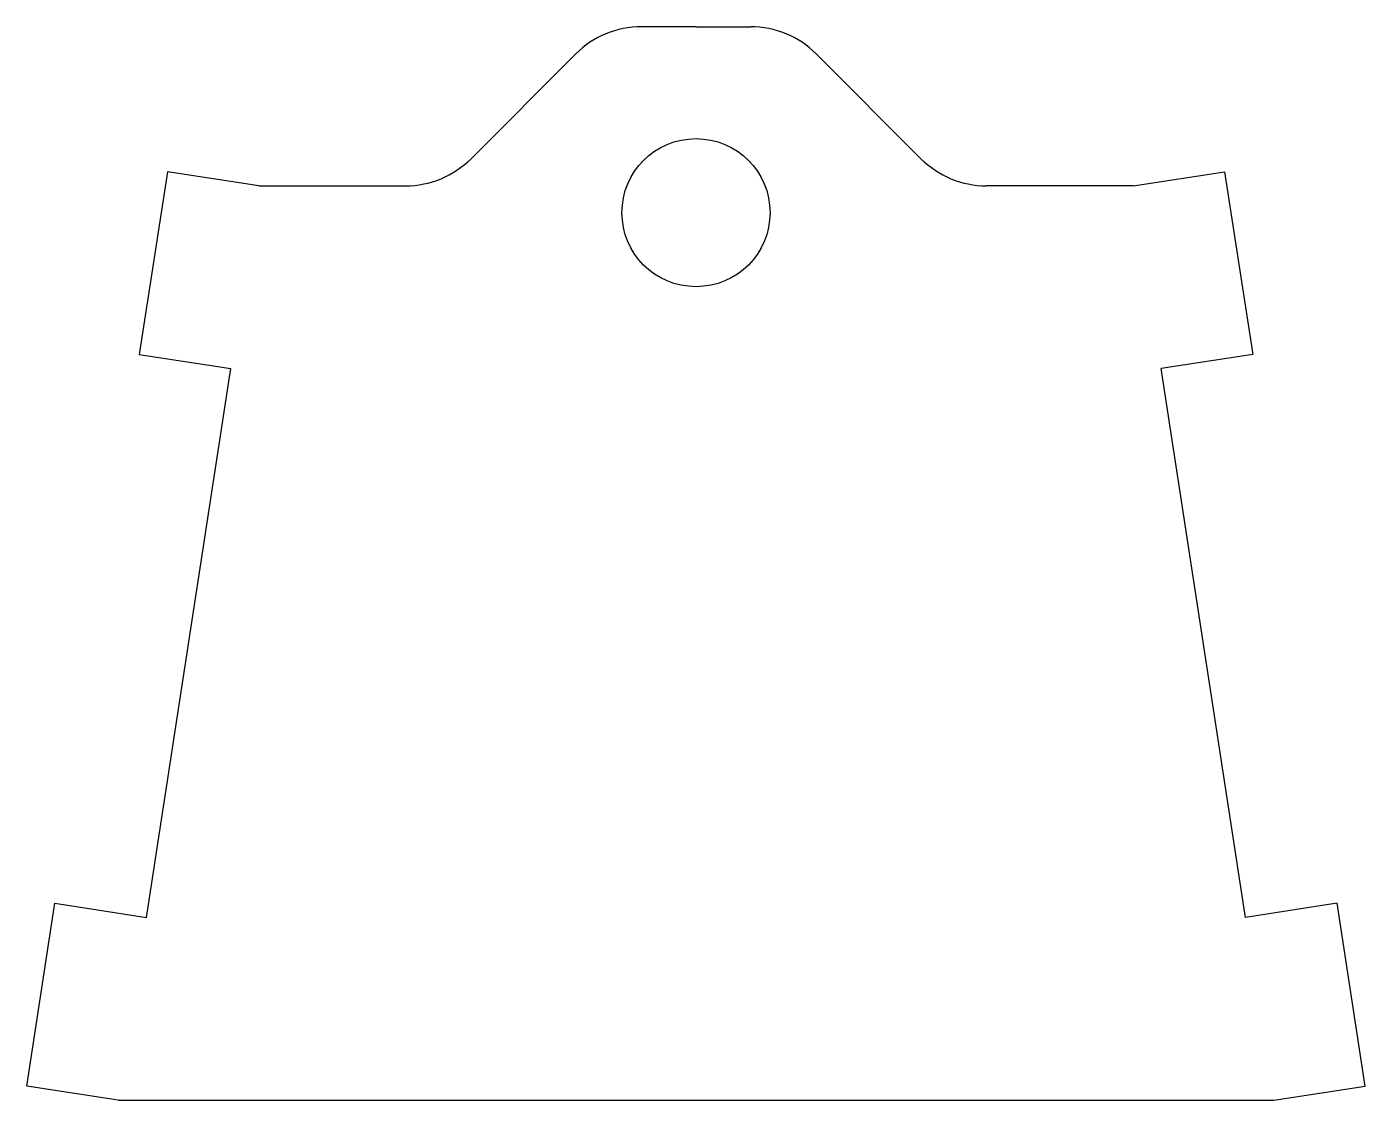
# Model space of a CAD drawing. Header units: inches. Extents: x -36.2 to 36.2, y 252 to 310.
import ezdxf

# ---------------------------------------------------------------- set-up
doc = ezdxf.new("R2010")
doc.units = ezdxf.units.IN
doc.header["$MEASUREMENT"] = 0

msp = doc.modelspace()

# ---------------------------------------------------------------- linework, layer by layer
for p, q in [((0, 310.047), (-2.958, 310.047)), ((0, 310.047), (2.958, 310.047)), ((-12.158, 302.918), (-6.494, 308.582)), ((12.158, 302.918), (6.494, 308.582)), ((-23.623, 301.453), (-15.694, 301.453)), ((23.623, 301.453), (15.694, 301.453)), ((-29.705, 261.918), (-25.143, 291.57)), ((29.705, 261.918), (25.143, 291.57)), ((-31.225, 252.035), (31.225, 252.035))]:
    msp.add_line(p, q)
for points in [[(-23.623, 301.453), (-28.564, 302.214), (-30.085, 292.33), (-25.143, 291.57)], [(23.623, 301.453), (28.564, 302.214), (30.085, 292.33), (25.143, 291.57)], [(-31.225, 252.035), (-36.167, 252.795), (-34.647, 262.679), (-29.705, 261.918)], [(31.225, 252.035), (36.167, 252.795), (34.647, 262.679), (29.705, 261.918)]]:
    msp.add_lwpolyline(points)
msp.add_circle((0, 300), 4)
for centre, start, end in [((-2.958, 305.047), 90, 135), ((2.958, 305.047), 45, 90), ((-15.694, 306.453), 270, 315), ((15.694, 306.453), 225, 270)]:
    msp.add_arc(centre, 5, start, end)

doc.saveas('drawing.dxf')
